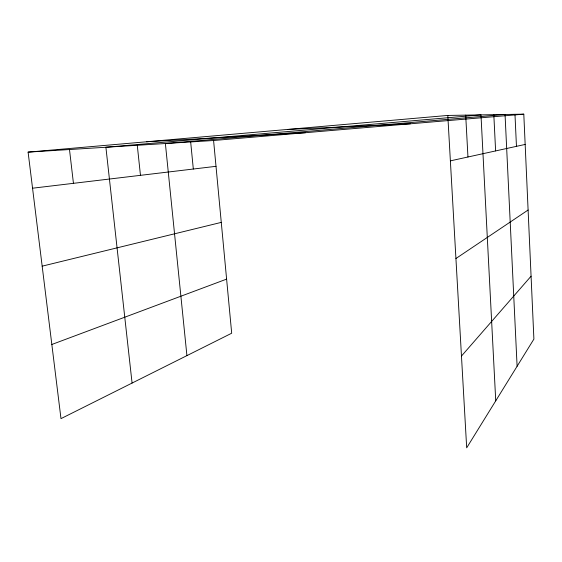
<?xml version="1.0" encoding="UTF-8"?>
<svg xmlns="http://www.w3.org/2000/svg" width="562" height="562" viewBox="0 0 562 562"><rect width="100%" height="100%" fill="white"/><g stroke="black" fill="none" stroke-linecap="round" stroke-linejoin="round"><path stroke-width="0.84" d="M461.472 356.055L531.076 276.195M455.923 258.527L528.104 210.026M51.837 344.478L226.605 279.124M42.171 266.163L221.273 222.39M450.373 160.858L525.161 144.434M32.554 188.207L216.012 166.324M28.1 152.126L213.581 140.507L231.692 333.217L60.984 418.634L28.1 152.126L447.795 115.435L523.798 114.163L533.9 339.104L466.685 447.837L447.795 115.435M213.581 140.507L523.798 114.163M146.506 141.772L305.58 132.695M287.611 129.443L410.492 123.788M69.491 149.534L73.439 183.331M132.077 383.059L105.895 147.251L480.974 114.88L495.74 400.832M137.276 145.284L140.465 175.337M186.921 355.62L165.376 143.528L505.048 114.479L517.103 366.276M190.673 141.94L193.321 169.036M465.694 115.14L467.956 156.995M493.815 114.669L495.614 150.925M514.975 114.311L516.457 146.345"/></g></svg>
